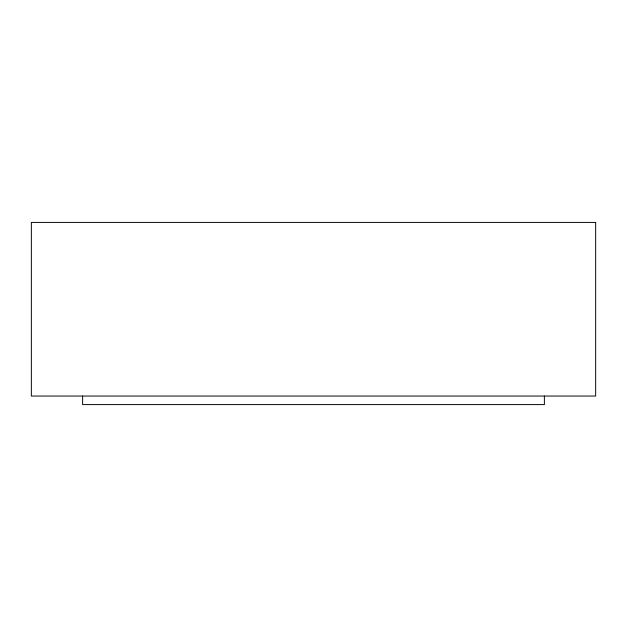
<?xml version="1.0" encoding="UTF-8"?>
<svg xmlns="http://www.w3.org/2000/svg" width="627" height="627" viewBox="0 0 627 627"><rect width="100%" height="100%" fill="white"/><g stroke="black" fill="none" stroke-linecap="round" stroke-linejoin="round"><path stroke-width="0.94" d="M544.385 396.045L544.385 404.587L82.615 404.587L82.615 396.045M595.65 222.413L31.35 222.413L31.35 396.045L595.65 396.045L595.65 222.413"/></g></svg>
